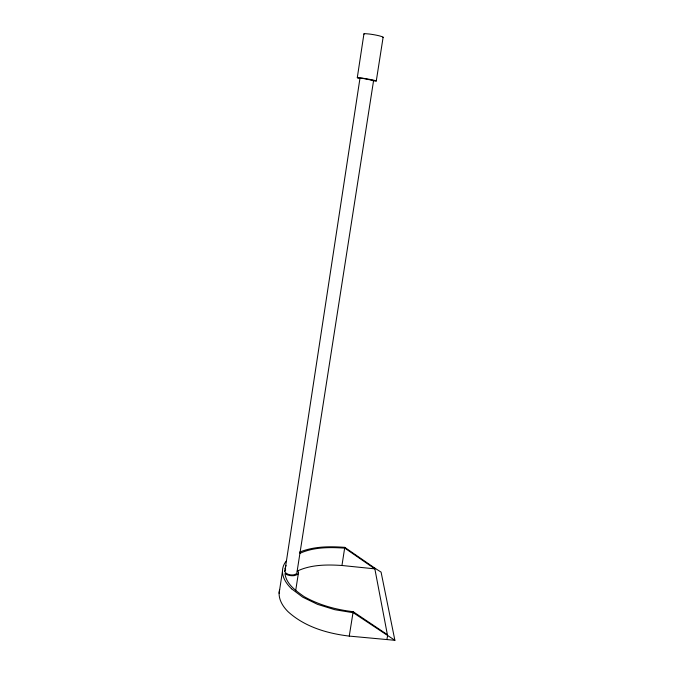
<?xml version="1.0" encoding="UTF-8"?>
<svg xmlns="http://www.w3.org/2000/svg" width="674" height="674" viewBox="0 0 674 674"><rect width="100%" height="100%" fill="white"/><g stroke="black" fill="none" stroke-linecap="round" stroke-linejoin="round"><path stroke-width="1.01" d="M279.112 593.297L282.482 571.097M357.287 77.678L363.935 33.869M284.849 571.333L359.992 78.15L362.368 78.327L373.59 80.518L296.931 572.555A5.897 2.873 7.7 0 1 296.156 573.945L293.948 574.804A6.167 2.999 7.7 0 1 287.874 574.189L285.65 572.883A5.897 2.873 7.7 0 1 285.666 569.951M295.583 591.216L298.472 572.706M376.277 80.99L383.11 37.34M297.192 571.114C311.026 564.542 326.957 564.509 341.954 565.486L344.768 547.364C329.62 546.252 313.764 546.302 299.534 552.158M279.634 589.455A64.274 32.748 9.9 0 0 288.009 611.655C304.724 626.887 327.227 633.467 349.25 636.096L353.168 611.689C336.048 609.692 319.198 605.109 304.117 596.616C296.012 590.862 286.324 584.274 284.95 573.599L287.099 574.77A7.743 3.766 7.7 0 0 294.732 575.537L297.495 574.45A7.406 3.606 7.7 0 0 297.419 570.768M386.876 639.559L387.584 635.759L374.693 568.03L344.768 547.364M286.054 565.376L284.976 569.117L285.549 568.814M299.972 553.303C313.941 547.01 329.847 547.128 344.869 548.156L374.845 568.856L341.954 565.486M349.25 636.096L394.888 640.3L381.08 572.116L374.693 568.03M371.18 80.341L372.377 80.476M372.899 80.737L374.576 80.931A9.377 0.463 9.7 0 0 375.452 80.61L372.284 79.877A9.807 0.48 9.7 0 0 362.705 78.209L358.922 77.729A9.377 0.463 9.7 0 0 358.206 78.074L359.562 78.411M394.888 640.3L353.302 612.742L334.885 609.717L317.572 604.376L302.752 597.189L291.556 588.79M353.168 611.689L387.373 634.672M382.537 37.474A9.478 0.918 9.8 0 0 382.31 36.716L379.133 35.789A9.908 0.96 9.8 0 0 369.462 34.045L365.62 33.7A9.478 0.918 9.8 0 0 364.061 34.138M291.556 588.79A64.679 31.4 9.9 0 1 286.543 560.692"/></g></svg>
